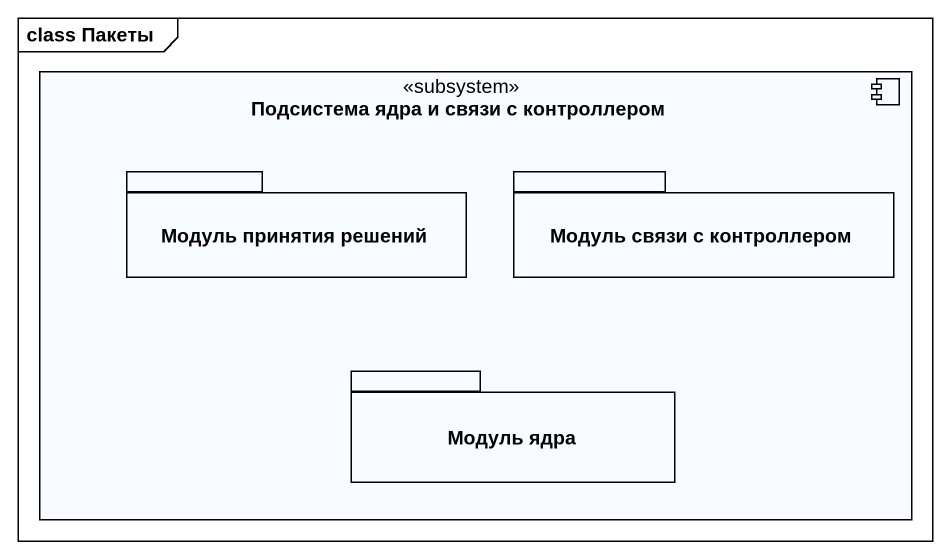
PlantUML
@startuml
mainframe class Пакеты
component "Подсистема ядра и связи с контроллером" as Подсистема_ядра_и_связи_с <<subsystem>> {
  package "Модуль принятия решений" as Модуль_принятия_решений {
  }
  package "Модуль связи с контроллером" as Модуль_связи_с_контроллером {
  }
  package "Модуль ядра" as Модуль_ядра {
  }
}
@enduml
